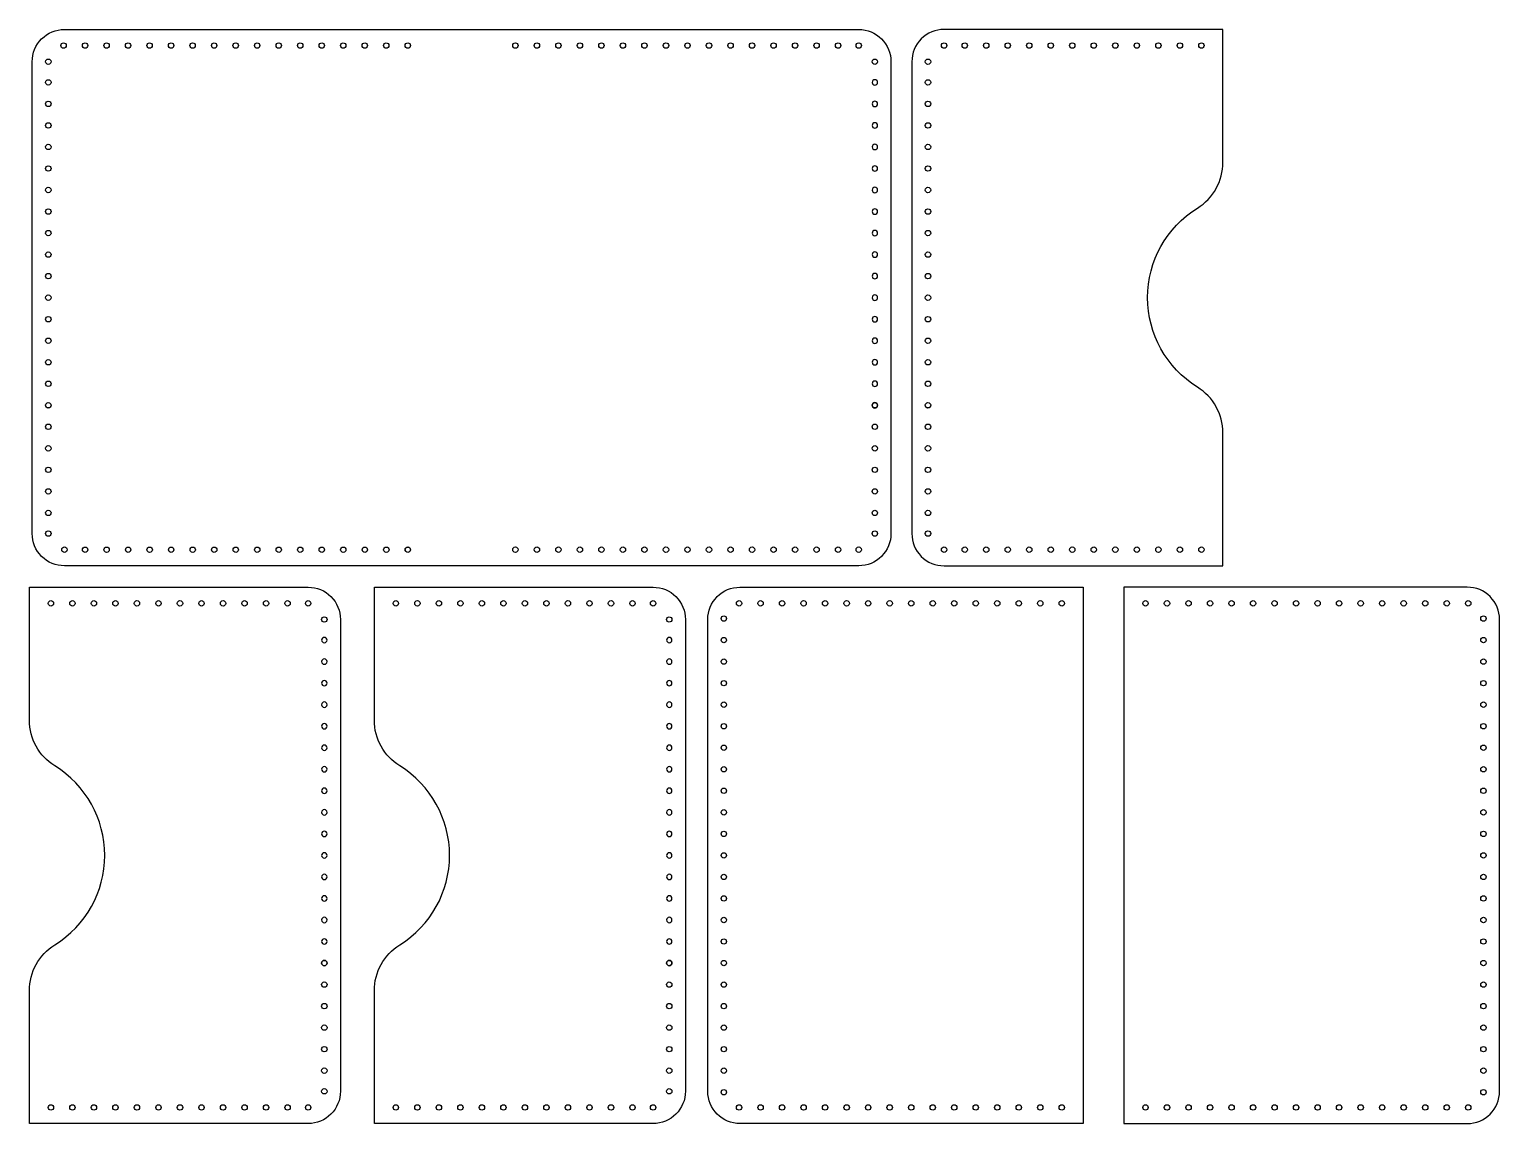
# Model space of a CAD drawing. Header units: millimetres. Extents: x 6627 to 6900, y 630 to 833.
import ezdxf

# ---------------------------------------------------------------- set-up
doc = ezdxf.new("R2010")
doc.units = ezdxf.units.MM

# ---------------------------------------------------------------- blocks, each defined once
blk = doc.blocks.new('*U10')
blk.add_circle((0, 0), 0.5)
blk = doc.blocks.new('*U11')
at = {"color": 0, "linetype": 'ByBlock', "lineweight": -2, "transparency": 16777216}
for p in [(6717.06, 829.9), (6721.06, 829.9), (6725.06, 829.9), (6729.06, 829.9), (6733.06, 829.9), (6737.06, 829.9), (6741.06, 829.9), (6745.06, 829.9), (6749.06, 829.9), (6753.06, 829.9), (6757.06, 829.9), (6761.06, 829.9), (6765.06, 829.9), (6769.06, 829.9), (6773.06, 829.9), (6777.06, 829.9)]:
    blk.add_blockref('*U10', p, dxfattribs=at)
blk = doc.blocks.new('*U14')
blk.add_circle((0, 0), 0.5)
blk = doc.blocks.new('*U15')
at = {"color": 0, "linetype": 'ByBlock', "lineweight": -2, "transparency": 16777216}
for p in [(6717.06, 829.9), (6721.06, 829.9), (6725.06, 829.9), (6729.06, 829.9), (6733.06, 829.9), (6737.06, 829.9), (6741.06, 829.9), (6745.06, 829.9), (6749.06, 829.9), (6753.06, 829.9), (6757.06, 829.9), (6761.06, 829.9), (6765.06, 829.9), (6769.06, 829.9), (6773.06, 829.9), (6777.06, 829.9)]:
    blk.add_blockref('*U14', p, dxfattribs=at)
blk = doc.blocks.new('*U16')
blk.add_circle((0, 0), 0.5)
blk = doc.blocks.new('*U17')
at = {"color": 0, "linetype": 'ByBlock', "lineweight": -2, "transparency": 16777216}
for p in [(6717.06, 829.9), (6721.06, 829.9), (6725.06, 829.9), (6729.06, 829.9), (6733.06, 829.9), (6737.06, 829.9), (6741.06, 829.9), (6745.06, 829.9), (6749.06, 829.9), (6753.06, 829.9), (6757.06, 829.9), (6761.06, 829.9), (6765.06, 829.9), (6769.06, 829.9), (6773.06, 829.9), (6777.06, 829.9)]:
    blk.add_blockref('*U16', p, dxfattribs=at)
blk = doc.blocks.new('*U18')
blk.add_circle((0, 0), 0.5)
blk = doc.blocks.new('*U19')
at = {"color": 0, "linetype": 'ByBlock', "lineweight": -2, "transparency": 16777216}
for p in [(6717.06, 829.9), (6721.06, 829.9), (6725.06, 829.9), (6729.06, 829.9), (6733.06, 829.9), (6737.06, 829.9), (6741.06, 829.9), (6745.06, 829.9), (6749.06, 829.9), (6753.06, 829.9), (6757.06, 829.9), (6761.06, 829.9), (6765.06, 829.9), (6769.06, 829.9), (6773.06, 829.9), (6777.06, 829.9)]:
    blk.add_blockref('*U18', p, dxfattribs=at)
blk = doc.blocks.new('*U20')
blk.add_circle((0, 0), 0.5)
blk = doc.blocks.new('*U21')
at = {"color": 0, "linetype": 'ByBlock', "lineweight": -2, "transparency": 16777216}
for p in [(6717.06, 829.9), (6721.06, 829.9), (6725.06, 829.9), (6729.06, 829.9), (6733.06, 829.9), (6737.06, 829.9), (6741.06, 829.9), (6745.06, 829.9), (6749.06, 829.9), (6753.06, 829.9), (6757.06, 829.9), (6761.06, 829.9), (6765.06, 829.9), (6769.06, 829.9), (6773.06, 829.9), (6777.06, 829.9)]:
    blk.add_blockref('*U20', p, dxfattribs=at)
blk = doc.blocks.new('*U27')
blk.add_circle((0, 0), 0.5)
blk = doc.blocks.new('*U28')
at = {"color": 0, "linetype": 'ByBlock', "lineweight": -2, "transparency": 16777216}
for p in [(6717.06, 829.9), (6721.06, 829.9), (6725.06, 829.9), (6729.06, 829.9), (6733.06, 829.9), (6737.06, 829.9), (6741.06, 829.9), (6745.06, 829.9), (6749.06, 829.9), (6753.06, 829.9), (6757.06, 829.9), (6761.06, 829.9), (6765.06, 829.9), (6769.06, 829.9), (6773.06, 829.9), (6777.06, 829.9)]:
    blk.add_blockref('*U27', p, dxfattribs=at)
blk = doc.blocks.new('*U31')
blk.add_circle((0, 0), 0.5)
blk = doc.blocks.new('*U32')
at = {"color": 0, "linetype": 'ByBlock', "lineweight": -2, "transparency": 16777216}
for p in [(6717.06, 829.9), (6721.06, 829.9), (6725.06, 829.9), (6729.06, 829.9), (6733.06, 829.9), (6737.06, 829.9), (6741.06, 829.9), (6745.06, 829.9), (6749.06, 829.9), (6753.06, 829.9), (6757.06, 829.9), (6761.06, 829.9), (6765.06, 829.9), (6769.06, 829.9), (6773.06, 829.9), (6777.06, 829.9)]:
    blk.add_blockref('*U31', p, dxfattribs=at)

msp = doc.modelspace()

# ---------------------------------------------------------------- linework, layer by layer
for points in [[(6786.89, 739.24, -0.414214), (6780.89, 733.24), (6633.23, 733.24, -0.414214), (6627.23, 739.24), (6627.23, 826.9, -0.414214), (6633.23, 832.9), (6780.89, 832.9, -0.414214), (6786.89, 826.9)], [(6848.6, 733.24), (6848.6, 757.94, 0.259748), (6843.86, 766.44, -0.557083), (6843.86, 799.7, 0.259748), (6848.6, 808.2), (6848.6, 832.9), (6796.77, 832.9, 0.414214), (6790.77, 826.9), (6790.77, 739.24, 0.414214), (6796.77, 733.24)], [(6626.71, 629.61), (6626.71, 654.31, -0.259748), (6631.45, 662.82, 0.557083), (6631.45, 696.07, -0.259748), (6626.71, 704.57), (6626.71, 729.27), (6678.54, 729.27, -0.414214), (6684.54, 723.27), (6684.54, 635.61, -0.414214), (6678.54, 629.61)], [(6690.84, 629.61), (6690.84, 654.31, -0.259748), (6695.57, 662.82, 0.557083), (6695.57, 696.07, -0.259748), (6690.84, 704.57), (6690.84, 729.27), (6742.67, 729.27, -0.414214), (6748.67, 723.27), (6748.67, 635.61, -0.414214), (6742.67, 629.61)], [(6752.82, 723.27, -0.414214), (6758.82, 729.27), (6822.65, 729.27), (6822.65, 629.61), (6758.82, 629.61, -0.414214), (6752.82, 635.61)], [(6900.04, 723.27, 0.414214), (6894.04, 729.27), (6830.21, 729.27), (6830.21, 629.61), (6894.04, 629.61, 0.414214), (6900.04, 635.61)]]:
    msp.add_lwpolyline(points, format="xyb", close=True)
for centre in [(6633.06, 829.9), (6637.06, 829.9), (6641.06, 829.9), (6645.06, 829.9), (6649.06, 829.9), (6653.06, 829.9), (6657.06, 829.9), (6661.06, 829.9), (6665.06, 829.9), (6669.06, 829.9), (6673.06, 829.9), (6677.06, 829.9), (6681.06, 829.9), (6685.06, 829.9), (6689.06, 829.9), (6693.06, 829.9), (6697.06, 829.9), (6717.06, 829.9), (6780.89, 829.9), (6796.77, 829.9), (6800.6, 829.9), (6804.6, 829.9), (6808.6, 829.9), (6812.6, 829.9), (6816.6, 829.9), (6820.6, 829.9), (6824.6, 829.9), (6828.6, 829.9), (6832.6, 829.9), (6836.6, 829.9), (6840.6, 829.9), (6844.6, 829.9), (6630.23, 826.9), (6783.89, 826.9), (6793.77, 826.9), (6630.23, 763.07), (6783.89, 763.07), (6793.77, 763.07), (6630.23, 759.07), (6783.89, 759.07), (6793.77, 759.07), (6630.23, 755.07), (6783.89, 755.07), (6793.77, 755.07), (6630.23, 751.07), (6783.89, 751.07), (6793.77, 751.07), (6630.23, 747.07), (6783.89, 747.07), (6793.77, 747.07), (6630.23, 743.07), (6783.89, 743.07), (6793.77, 743.07), (6630.23, 739.24), (6783.89, 739.24), (6793.77, 739.24), (6633.23, 736.24), (6697.06, 736.24), (6717.06, 736.24), (6721.06, 736.24), (6725.06, 736.24), (6729.06, 736.24), (6733.06, 736.24), (6737.06, 736.24), (6741.06, 736.24), (6745.06, 736.24), (6749.06, 736.24), (6753.06, 736.24), (6757.06, 736.24), (6761.06, 736.24), (6765.06, 736.24), (6769.06, 736.24), (6773.06, 736.24), (6777.06, 736.24), (6780.89, 736.24), (6796.77, 736.24), (6800.6, 736.24), (6804.6, 736.24), (6808.6, 736.24), (6812.6, 736.24), (6816.6, 736.24), (6820.6, 736.24), (6824.6, 736.24), (6828.6, 736.24), (6832.6, 736.24), (6836.6, 736.24), (6840.6, 736.24), (6844.6, 736.24), (6630.71, 726.27), (6634.71, 726.27), (6638.71, 726.27), (6642.71, 726.27), (6646.71, 726.27), (6650.71, 726.27), (6654.71, 726.27), (6658.71, 726.27), (6662.71, 726.27), (6666.71, 726.27), (6670.71, 726.27), (6674.71, 726.27), (6678.54, 726.27), (6694.84, 726.27), (6698.84, 726.27), (6702.84, 726.27), (6706.84, 726.27), (6710.84, 726.27), (6714.84, 726.27), (6718.84, 726.27), (6722.84, 726.27), (6726.84, 726.27), (6730.84, 726.27), (6734.84, 726.27), (6738.84, 726.27), (6742.67, 726.27), (6758.65, 726.27), (6762.65, 726.27), (6766.65, 726.27), (6770.65, 726.27), (6774.65, 726.27), (6778.65, 726.27), (6782.65, 726.27), (6786.65, 726.27), (6790.65, 726.27), (6794.65, 726.27), (6798.65, 726.27), (6802.65, 726.27), (6806.65, 726.27), (6810.65, 726.27), (6814.65, 726.27), (6818.65, 726.27), (6834.21, 726.27), (6838.21, 726.27), (6842.21, 726.27), (6846.21, 726.27), (6850.21, 726.27), (6854.21, 726.27), (6858.21, 726.27), (6862.21, 726.27), (6866.21, 726.27), (6870.21, 726.27), (6874.21, 726.27), (6878.21, 726.27), (6882.21, 726.27), (6886.21, 726.27), (6890.21, 726.27), (6894.21, 726.27), (6681.54, 723.27), (6745.67, 723.27), (6755.82, 723.44), (6897.04, 723.44), (6755.82, 719.44), (6897.04, 719.44), (6755.82, 715.44), (6897.04, 715.44), (6755.82, 711.44), (6897.04, 711.44), (6755.82, 707.44), (6897.04, 707.44), (6755.82, 703.44), (6897.04, 703.44), (6755.82, 699.44), (6897.04, 699.44), (6755.82, 695.44), (6897.04, 695.44), (6755.82, 691.44), (6897.04, 691.44), (6755.82, 687.44), (6897.04, 687.44), (6755.82, 683.44), (6897.04, 683.44), (6755.82, 679.44), (6897.04, 679.44), (6755.82, 675.44), (6897.04, 675.44), (6755.82, 671.44), (6897.04, 671.44), (6755.82, 667.44), (6897.04, 667.44), (6755.82, 663.44), (6897.04, 663.44), (6681.54, 659.44), (6745.67, 659.44), (6755.82, 659.44), (6897.04, 659.44), (6681.54, 655.44), (6745.67, 655.44), (6755.82, 655.44), (6897.04, 655.44), (6681.54, 651.44), (6745.67, 651.44), (6755.82, 651.44), (6897.04, 651.44), (6681.54, 647.44), (6745.67, 647.44), (6755.82, 647.44), (6897.04, 647.44), (6681.54, 643.44), (6745.67, 643.44), (6755.82, 643.44), (6897.04, 643.44), (6681.54, 639.44), (6745.67, 639.44), (6755.82, 639.44), (6897.04, 639.44), (6681.54, 635.61), (6745.67, 635.61), (6755.82, 635.44), (6897.04, 635.44), (6630.71, 632.61), (6634.71, 632.61), (6638.71, 632.61), (6642.71, 632.61), (6646.71, 632.61), (6650.71, 632.61), (6654.71, 632.61), (6658.71, 632.61), (6662.71, 632.61), (6666.71, 632.61), (6670.71, 632.61), (6674.71, 632.61), (6678.54, 632.61), (6694.84, 632.61), (6698.84, 632.61), (6702.84, 632.61), (6706.84, 632.61), (6710.84, 632.61), (6714.84, 632.61), (6718.84, 632.61), (6722.84, 632.61), (6726.84, 632.61), (6730.84, 632.61), (6734.84, 632.61), (6738.84, 632.61), (6742.67, 632.61), (6758.65, 632.61), (6762.65, 632.61), (6766.65, 632.61), (6770.65, 632.61), (6774.65, 632.61), (6778.65, 632.61), (6782.65, 632.61), (6786.65, 632.61), (6790.65, 632.61), (6794.65, 632.61), (6798.65, 632.61), (6802.65, 632.61), (6806.65, 632.61), (6810.65, 632.61), (6814.65, 632.61), (6818.65, 632.61), (6834.21, 632.61), (6838.21, 632.61), (6842.21, 632.61), (6846.21, 632.61), (6850.21, 632.61), (6854.21, 632.61), (6858.21, 632.61), (6862.21, 632.61), (6866.21, 632.61), (6870.21, 632.61), (6874.21, 632.61), (6878.21, 632.61), (6882.21, 632.61), (6886.21, 632.61), (6890.21, 632.61), (6894.21, 632.61)]:
    msp.add_circle(centre, 0.5)

# ---------------------------------------------------------------- block references
msp.add_blockref('*U11', (0, 0))
for name, p, rotation in [('*U19', (7460.13, -5954), 89.99999999999746), ('*U21', (7623.67, -5954), 89.99999999999746), ('*U15', (13414.13, 1566.13), 180)]:
    msp.add_blockref(name, p, dxfattribs=dict(rotation=rotation))
at = {"xscale": -1, "rotation": 270.0000000000025}
for name, p in [('*U17', (5954, -5954)), ('*U32', (5851.64, -6057.62)), ('*U28', (5915.77, -6057.62))]:
    msp.add_blockref(name, p, dxfattribs=at)

doc.saveas('drawing.dxf')
